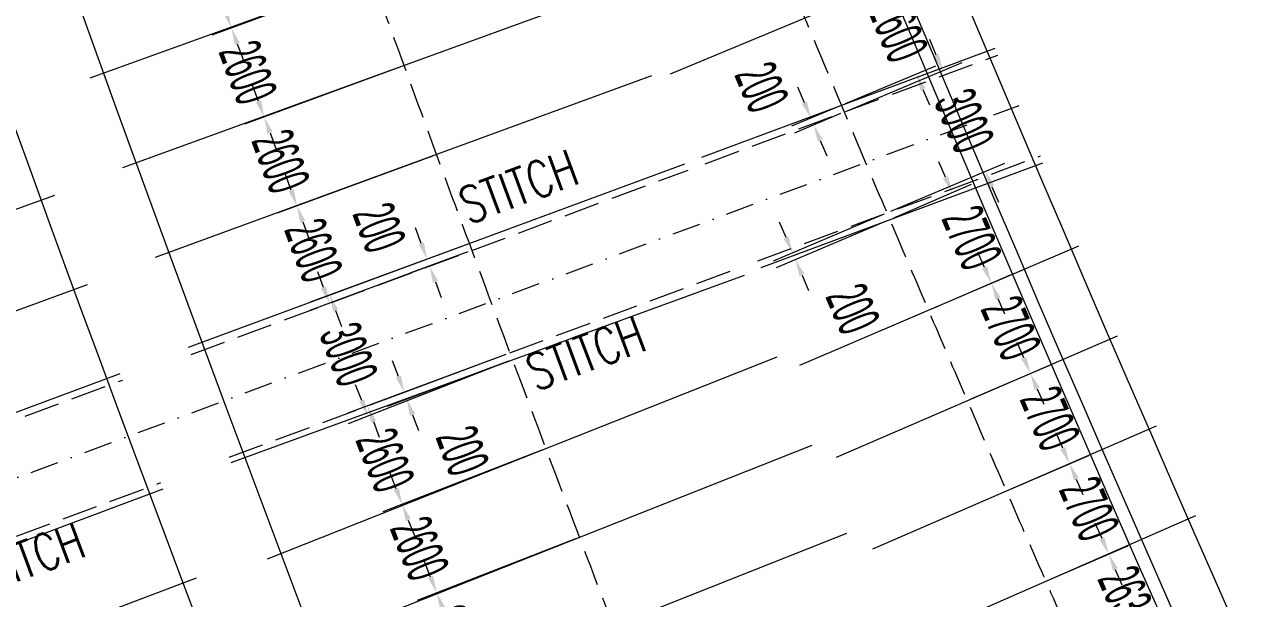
# Model space of a CAD drawing. Header units: millimetres. Extents: x 27228149 to 29012050, y 40856015 to 42918728.
# Drawn here: x 27409810 to 27443174, y 42404083 to 42419835 of the extents above; entities that cross this region are included whole.
import ezdxf

# ---------------------------------------------------------------- set-up
doc = ezdxf.new("R2010")
doc.units = ezdxf.units.MM
doc.header["$LTSCALE"] = 0.05
doc.linetypes.add('DGN Style 3', pattern=[27349.722329, 19535.51595, -7814.20638])
doc.linetypes.add('DGN Style 4', pattern=[31276.361035, 15628.41276, -7814.20638, 19.535516, -7814.20638])
doc.layers.get('Defpoints').update_dxf_attribs({"lineweight": 0})
for name, color, linetype, lineweight in [('InnerEdge_NB', 7, 'Continuous', 0), ('InnerEdge_SB', 7, 'Continuous', 0), ('OuterEdge_NB', 7, 'Continuous', 0), ('OuterEdge_SBRamp', 7, 'Continuous', 0), ('PlacementCurve_NB', 1, 'DGN Style 3', 0), ('PlacementCurve_SB', 1, 'DGN Style 3', 0), ('PlacementCurve_SBRamp', 1, 'DGN Style 3', 0), ('S-_ANOT----_A-', 7, 'Continuous', 0), ('S-_ANOT----_T-', 7, 'Continuous', 0), ('S-_GRIDLINE_E- Adjusted', 6, 'DGN Style 4', 0), ('S-_SEG-----_E-NB', 3, 'Continuous', 13), ('S-_SEG-----_E-SB', 3, 'Continuous', 13), ('S-_SEG-----_E-SBRamp', 3, 'Continuous', 13), ('S-_WALLLBW-_E-', 40, 'Continuous', 13)]:
    doc.layers.add(name, color=color, linetype=linetype, lineweight=lineweight)
doc.styles.add('Styletxt', font='txt.shx')
doc.styles.add('StyleWORKING', font='WORKING.shx')
doc.dimstyles.new('dim300', dxfattribs={"dimtxt": 750, "dimasz": 750, "dimexe": 375, "dimexo": 375, "dimgap": 375, "dimtad": 1, "dimdec": 0, "dimzin": 11, "dimdsep": 46, "dimtxsty": 'StyleWORKING', "dimsah": 1, "dimcen": 0.09, "dimclrd": 7, "dimclre": 7, "dimadec": 4, "dimazin": 3, "dimtfac": 1, "dimtdec": 0, "dimtmove": 0, "dimatfit": 3, "dimfxl": 1, "dimtolj": 1, "dimtzin": 0, "dimlwd": 0, "dimlwe": 0, "dimarcsym": 0})

# ---------------------------------------------------------------- blocks, each defined once
blk = doc.blocks.new('*D159')
at = {"layer": 'Defpoints', "color": 0, "linetype": 'Continuous', "transparency": 16777216}
for p in [(27433534, 42414481), (27436312, 42412741), (27434593, 42411997)]:
    blk.add_point(p, dxfattribs=at)
at = {"layer": 'S-_ANOT----_A-', "color": 7, "linetype": 'Continuous', "lineweight": 0, "transparency": 16777216}
for p, q in [((27435057, 42415641), (27434874, 42416063)), ((27436494, 42412319), (27436677, 42411897))]:
    blk.add_line(p, q, dxfattribs=at)
at = {"layer": 'S-_ANOT----_A-', "linetype": 'Continuous', "transparency": 16777216}
for p, q in [((27433639, 42414526), (27435767, 42415447)), ((27434698, 42412043), (27436839, 42412969))]:
    blk.add_line(p, q, dxfattribs=at)
at = {"layer": 'S-_ANOT----_A-', "color": 7, "linetype": 'Continuous', "transparency": 16777216}
for points in [[(27435127, 42415671), (27434986, 42415611), (27435239, 42415219)], [(27436565, 42412349), (27436424, 42412288), (27436312, 42412741)]]:
    blk.add_solid(points, dxfattribs=at)
at = {"layer": 'S-_ANOT----_A-', "color": 0, "linetype": 'Continuous', "transparency": 16777216, "insert": (27435777, 42413980), "char_height": 1150, "attachment_point": 5, "rotation": 293.4012, "style": 'StyleWORKING'}
blk.add_mtext('\\A1;{\\W0.47826;\\C0;2700}', dxfattribs=at)
blk = doc.blocks.new('*D160')
at = {"layer": 'Defpoints', "color": 0, "linetype": 'Continuous', "transparency": 16777216}
for p in [(27434593, 42411997), (27437384, 42410263), (27435659, 42409517)]:
    blk.add_point(p, dxfattribs=at)
at = {"layer": 'S-_ANOT----_A-', "color": 7, "linetype": 'Continuous', "lineweight": 0, "transparency": 16777216}
for p, q in [((27436129, 42413163), (27435946, 42413585)), ((27437567, 42409841), (27437749, 42409419))]:
    blk.add_line(p, q, dxfattribs=at)
at = {"layer": 'S-_ANOT----_A-', "linetype": 'Continuous', "transparency": 16777216}
for p, q in [((27434698, 42412043), (27436839, 42412969)), ((27435764, 42409562), (27437912, 42410491))]:
    blk.add_line(p, q, dxfattribs=at)
at = {"layer": 'S-_ANOT----_A-', "color": 7, "linetype": 'Continuous', "transparency": 16777216}
for points in [[(27436199, 42413194), (27436059, 42413133), (27436312, 42412741)], [(27437637, 42409871), (27437496, 42409810), (27437384, 42410263)]]:
    blk.add_solid(points, dxfattribs=at)
at = {"layer": 'S-_ANOT----_A-', "color": 0, "linetype": 'Continuous', "transparency": 16777216, "insert": (27436849, 42411503), "char_height": 1150, "attachment_point": 5, "rotation": 293.4012, "style": 'StyleWORKING'}
blk.add_mtext('\\A1;{\\W0.47826;\\C0;2700}', dxfattribs=at)
blk = doc.blocks.new('*D161')
at = {"layer": 'Defpoints', "color": 0, "linetype": 'Continuous', "transparency": 16777216}
for p in [(27435659, 42409517), (27438456, 42407785), (27436732, 42407039)]:
    blk.add_point(p, dxfattribs=at)
at = {"layer": 'S-_ANOT----_A-', "color": 7, "linetype": 'Continuous', "lineweight": 0, "transparency": 16777216}
for p, q in [((27437201, 42410685), (27437019, 42411107)), ((27438639, 42407363), (27438822, 42406941))]:
    blk.add_line(p, q, dxfattribs=at)
at = {"layer": 'S-_ANOT----_A-', "linetype": 'Continuous', "transparency": 16777216}
for p, q in [((27435764, 42409562), (27437912, 42410491)), ((27436837, 42407084), (27438984, 42408013))]:
    blk.add_line(p, q, dxfattribs=at)
at = {"layer": 'S-_ANOT----_A-', "color": 7, "linetype": 'Continuous', "transparency": 16777216}
for points in [[(27437272, 42410716), (27437131, 42410655), (27437384, 42410263)], [(27438709, 42407393), (27438569, 42407333), (27438456, 42407785)]]:
    blk.add_solid(points, dxfattribs=at)
at = {"layer": 'S-_ANOT----_A-', "color": 0, "linetype": 'Continuous', "transparency": 16777216, "insert": (27437921, 42409025), "char_height": 1150, "attachment_point": 5, "rotation": 293.4012, "style": 'StyleWORKING'}
blk.add_mtext('\\A1;{\\W0.47826;\\C0;2700}', dxfattribs=at)
blk = doc.blocks.new('*D162')
at = {"layer": 'Defpoints', "color": 0, "linetype": 'Continuous', "transparency": 16777216}
for p in [(27436732, 42407039), (27439529, 42405307), (27437876, 42404592)]:
    blk.add_point(p, dxfattribs=at)
at = {"layer": 'S-_ANOT----_A-', "color": 7, "linetype": 'Continuous', "lineweight": 0, "transparency": 16777216}
for p, q in [((27438274, 42408207), (27438091, 42408629)), ((27439711, 42404885), (27439894, 42404463))]:
    blk.add_line(p, q, dxfattribs=at)
at = {"layer": 'S-_ANOT----_A-', "linetype": 'Continuous', "transparency": 16777216}
for p, q in [((27436837, 42407084), (27438984, 42408013)), ((27437981, 42404638), (27440056, 42405536))]:
    blk.add_line(p, q, dxfattribs=at)
at = {"layer": 'S-_ANOT----_A-', "color": 7, "linetype": 'Continuous', "transparency": 16777216}
for points in [[(27438344, 42408238), (27438203, 42408177), (27438456, 42407785)], [(27439782, 42404916), (27439641, 42404855), (27439529, 42405307)]]:
    blk.add_solid(points, dxfattribs=at)
at = {"layer": 'S-_ANOT----_A-', "color": 0, "linetype": 'Continuous', "transparency": 16777216, "insert": (27438994, 42406547), "char_height": 1150, "attachment_point": 5, "rotation": 293.4012, "style": 'StyleWORKING'}
blk.add_mtext('\\A1;{\\W0.47826;\\C0;2700}', dxfattribs=at)
blk = doc.blocks.new('*D163')
at = {"layer": 'Defpoints', "color": 0, "linetype": 'Continuous', "transparency": 16777216}
for p in [(27437876, 42404592), (27440573, 42402894), (27438889, 42402165)]:
    blk.add_point(p, dxfattribs=at)
at = {"layer": 'S-_ANOT----_A-', "color": 7, "linetype": 'Continuous', "lineweight": 0, "transparency": 16777216}
for p, q in [((27439346, 42405730), (27439163, 42406152)), ((27440756, 42402472), (27440939, 42402049))]:
    blk.add_line(p, q, dxfattribs=at)
at = {"layer": 'S-_ANOT----_A-', "linetype": 'Continuous', "transparency": 16777216}
for p, q in [((27437981, 42404638), (27440056, 42405536)), ((27438995, 42402211), (27441101, 42403122))]:
    blk.add_line(p, q, dxfattribs=at)
at = {"layer": 'S-_ANOT----_A-', "color": 7, "linetype": 'Continuous', "transparency": 16777216}
for points in [[(27439416, 42405760), (27439275, 42405699), (27439529, 42405307)], [(27440826, 42402502), (27440685, 42402441), (27440573, 42402894)]]:
    blk.add_solid(points, dxfattribs=at)
at = {"layer": 'S-_ANOT----_A-', "color": 0, "linetype": 'Continuous', "transparency": 16777216, "insert": (27440052, 42404101), "char_height": 1150, "attachment_point": 5, "rotation": 293.4012, "style": 'StyleWORKING'}
blk.add_mtext('\\A1;{\\W0.47826;\\C0;2630}', dxfattribs=at)
blk = doc.blocks.new('*D348')
at = {"layer": 'Defpoints', "color": 0, "linetype": 'Continuous', "transparency": 16777216}
for p in [(27418447, 42423596), (27419327, 42421149), (27415486, 42419735)]:
    blk.add_point(p, dxfattribs=at)
at = {"layer": 'S-_ANOT----_A-', "linetype": 'Continuous', "transparency": 16777216}
for p, q in [((27418340, 42423556), (27414048, 42421976)), ((27419219, 42421110), (27414946, 42419536))]:
    blk.add_line(p, q, dxfattribs=at)
at = {"layer": 'S-_ANOT----_A-', "color": 7, "linetype": 'Continuous', "lineweight": 0, "transparency": 16777216}
for p, q in [((27414429, 42422606), (27414270, 42423038)), ((27415645, 42419303), (27415804, 42418871))]:
    blk.add_line(p, q, dxfattribs=at)
at = {"layer": 'S-_ANOT----_A-', "color": 7, "linetype": 'Continuous', "transparency": 16777216}
for points in [[(27414500, 42422633), (27414357, 42422580), (27414588, 42422174)], [(27415717, 42419330), (27415573, 42419277), (27415486, 42419735)]]:
    blk.add_solid(points, dxfattribs=at)
at = {"layer": 'S-_ANOT----_A-', "color": 0, "linetype": 'Continuous', "transparency": 16777216, "insert": (27415038, 42420955), "char_height": 1150, "attachment_point": 5, "rotation": 290.2171, "style": 'StyleWORKING'}
blk.add_mtext('\\A1;{\\W0.47826;\\C0;2600}', dxfattribs=at)
blk = doc.blocks.new('*D349')
at = {"layer": 'Defpoints', "color": 0, "linetype": 'Continuous', "transparency": 16777216}
for p in [(27419327, 42421149), (27420213, 42418705), (27416384, 42417295)]:
    blk.add_point(p, dxfattribs=at)
at = {"layer": 'S-_ANOT----_A-', "linetype": 'Continuous', "transparency": 16777216}
for p, q in [((27419219, 42421110), (27414946, 42419536)), ((27420105, 42418665), (27415845, 42417096))]:
    blk.add_line(p, q, dxfattribs=at)
at = {"layer": 'S-_ANOT----_A-', "color": 7, "linetype": 'Continuous', "lineweight": 0, "transparency": 16777216}
for p, q in [((27415327, 42420166), (27415168, 42420598)), ((27416543, 42416863), (27416702, 42416432))]:
    blk.add_line(p, q, dxfattribs=at)
at = {"layer": 'S-_ANOT----_A-', "color": 7, "linetype": 'Continuous', "transparency": 16777216}
for points in [[(27415399, 42420193), (27415255, 42420140), (27415486, 42419735)], [(27416615, 42416890), (27416472, 42416837), (27416384, 42417295)]]:
    blk.add_solid(points, dxfattribs=at)
at = {"layer": 'S-_ANOT----_A-', "color": 0, "linetype": 'Continuous', "transparency": 16777216, "insert": (27415937, 42418515), "char_height": 1150, "attachment_point": 5, "rotation": 290.2171, "style": 'StyleWORKING'}
blk.add_mtext('\\A1;{\\W0.47826;\\C0;2600}', dxfattribs=at)
blk = doc.blocks.new('*D350')
at = {"layer": 'Defpoints', "color": 0, "linetype": 'Continuous', "transparency": 16777216}
for p in [(27420213, 42418705), (27421105, 42416263), (27417283, 42414855)]:
    blk.add_point(p, dxfattribs=at)
at = {"layer": 'S-_ANOT----_A-', "linetype": 'Continuous', "transparency": 16777216}
for p, q in [((27420105, 42418665), (27415845, 42417096)), ((27420997, 42416223), (27416743, 42414656))]:
    blk.add_line(p, q, dxfattribs=at)
at = {"layer": 'S-_ANOT----_A-', "color": 7, "linetype": 'Continuous', "lineweight": 0, "transparency": 16777216}
for p, q in [((27416226, 42417727), (27416067, 42418158)), ((27417442, 42414423), (27417601, 42413992))]:
    blk.add_line(p, q, dxfattribs=at)
at = {"layer": 'S-_ANOT----_A-', "color": 7, "linetype": 'Continuous', "transparency": 16777216}
for points in [[(27416297, 42417753), (27416154, 42417700), (27416384, 42417295)], [(27417514, 42414450), (27417370, 42414397), (27417283, 42414855)]]:
    blk.add_solid(points, dxfattribs=at)
at = {"layer": 'S-_ANOT----_A-', "color": 0, "linetype": 'Continuous', "transparency": 16777216, "insert": (27416835, 42416076), "char_height": 1150, "attachment_point": 5, "rotation": 290.2171, "style": 'StyleWORKING'}
blk.add_mtext('\\A1;{\\W0.47826;\\C0;2600}', dxfattribs=at)
blk = doc.blocks.new('*D351')
at = {"layer": 'Defpoints', "color": 0, "linetype": 'Continuous', "transparency": 16777216}
for p in [(27423188, 42410636), (27424101, 42408201), (27420167, 42406669)]:
    blk.add_point(p, dxfattribs=at)
at = {"layer": 'S-_ANOT----_A-', "linetype": 'Continuous', "transparency": 16777216}
for p, q in [((27423081, 42410594), (27418687, 42408882)), ((27423994, 42408160), (27419631, 42406460))]:
    blk.add_line(p, q, dxfattribs=at)
at = {"layer": 'S-_ANOT----_A-', "color": 7, "linetype": 'Continuous', "lineweight": 0, "transparency": 16777216}
for p, q in [((27419056, 42409520), (27418889, 42409948)), ((27420334, 42406240), (27420501, 42405811))]:
    blk.add_line(p, q, dxfattribs=at)
at = {"layer": 'S-_ANOT----_A-', "color": 7, "linetype": 'Continuous', "transparency": 16777216}
for points in [[(27419128, 42409547), (27418985, 42409492), (27419223, 42409091)], [(27420405, 42406268), (27420263, 42406212), (27420167, 42406669)]]:
    blk.add_solid(points, dxfattribs=at)
at = {"layer": 'S-_ANOT----_A-', "color": 0, "linetype": 'Continuous', "transparency": 16777216, "insert": (27419696, 42407880), "char_height": 1150, "attachment_point": 5, "rotation": 291.2883, "style": 'StyleWORKING'}
blk.add_mtext('\\A1;{\\W0.47826;\\C0;2600}', dxfattribs=at)
blk = doc.blocks.new('*D352')
at = {"layer": 'Defpoints', "color": 0, "linetype": 'Continuous', "transparency": 16777216}
for p in [(27424101, 42408201), (27425020, 42405769), (27421111, 42404246)]:
    blk.add_point(p, dxfattribs=at)
at = {"layer": 'S-_ANOT----_A-', "linetype": 'Continuous', "transparency": 16777216}
for p, q in [((27423994, 42408160), (27419631, 42406460)), ((27424913, 42405728), (27420575, 42404037))]:
    blk.add_line(p, q, dxfattribs=at)
at = {"layer": 'S-_ANOT----_A-', "color": 7, "linetype": 'Continuous', "lineweight": 0, "transparency": 16777216}
for p, q in [((27420000, 42407097), (27419833, 42407526)), ((27421278, 42403817), (27421445, 42403389))]:
    blk.add_line(p, q, dxfattribs=at)
at = {"layer": 'S-_ANOT----_A-', "color": 7, "linetype": 'Continuous', "transparency": 16777216}
for points in [[(27420071, 42407125), (27419929, 42407069), (27420167, 42406669)], [(27421349, 42403845), (27421206, 42403790), (27421111, 42404246)]]:
    blk.add_solid(points, dxfattribs=at)
at = {"layer": 'S-_ANOT----_A-', "color": 0, "linetype": 'Continuous', "transparency": 16777216, "insert": (27420640, 42405458), "char_height": 1150, "attachment_point": 5, "rotation": 291.2883, "style": 'StyleWORKING'}
blk.add_mtext('\\A1;{\\W0.47826;\\C0;2600}', dxfattribs=at)
blk = doc.blocks.new('*D353')
at = {"layer": 'Defpoints', "color": 0, "linetype": 'Continuous', "transparency": 16777216}
for p in [(27425020, 42405769), (27425946, 42403340), (27422055, 42401824)]:
    blk.add_point(p, dxfattribs=at)
at = {"layer": 'S-_ANOT----_A-', "linetype": 'Continuous', "transparency": 16777216}
for p, q in [((27424913, 42405728), (27420575, 42404037)), ((27425839, 42403298), (27421519, 42401615))]:
    blk.add_line(p, q, dxfattribs=at)
at = {"layer": 'S-_ANOT----_A-', "color": 7, "linetype": 'Continuous', "lineweight": 0, "transparency": 16777216}
for p, q in [((27420944, 42404675), (27420777, 42405103)), ((27422222, 42401395), (27422389, 42400966))]:
    blk.add_line(p, q, dxfattribs=at)
at = {"layer": 'S-_ANOT----_A-', "color": 7, "linetype": 'Continuous', "transparency": 16777216}
for points in [[(27421015, 42404703), (27420872, 42404647), (27421111, 42404246)], [(27422293, 42401423), (27422150, 42401367), (27422055, 42401824)]]:
    blk.add_solid(points, dxfattribs=at)
at = {"layer": 'S-_ANOT----_A-', "color": 0, "linetype": 'Continuous', "transparency": 16777216, "insert": (27421584, 42403035), "char_height": 1150, "attachment_point": 5, "rotation": 291.2883, "style": 'StyleWORKING'}
blk.add_mtext('\\A1;{\\W0.47826;\\C0;2600}', dxfattribs=at)
blk = doc.blocks.new('*D944')
at = {"layer": 'Defpoints', "color": 0, "linetype": 'Continuous', "transparency": 16777216}
for p in [(27422004, 42413823), (27422073, 42413635), (27420848, 42413395)]:
    blk.add_point(p, dxfattribs=at)
at = {"layer": 'S-_ANOT----_A-', "color": 7, "linetype": 'Continuous', "lineweight": 0, "transparency": 16777216}
for p, q in [((27420688, 42413827), (27420528, 42414258)), ((27421076, 42412776), (27421236, 42412345))]:
    blk.add_line(p, q, dxfattribs=at)
at = {"layer": 'S-_ANOT----_A-', "linetype": 'Continuous', "transparency": 16777216}
for p, q in [((27421896, 42413783), (27420308, 42413196)), ((27421965, 42413595), (27420378, 42413008))]:
    blk.add_line(p, q, dxfattribs=at)
at = {"layer": 'S-_ANOT----_A-', "color": 7, "linetype": 'Continuous', "transparency": 16777216}
for points in [[(27420760, 42413853), (27420616, 42413800), (27420848, 42413395)], [(27421148, 42412803), (27421005, 42412750), (27420917, 42413208)]]:
    blk.add_solid(points, dxfattribs=at)
at = {"layer": 'S-_ANOT----_A-', "color": 0, "linetype": 'Continuous', "transparency": 16777216, "insert": (27419535, 42414259), "char_height": 1150, "attachment_point": 5, "rotation": 290.2966, "style": 'StyleWORKING'}
blk.add_mtext('\\A1;{\\W0.47826;\\C0;200}', dxfattribs=at)
blk = doc.blocks.new('*D945')
at = {"layer": 'Defpoints', "color": 0, "linetype": 'Continuous', "transparency": 16777216}
for p in [(27423118, 42410823), (27423188, 42410636), (27420221, 42409741)]:
    blk.add_point(p, dxfattribs=at)
at = {"layer": 'S-_ANOT----_A-', "linetype": 'Continuous', "transparency": 16777216}
for p, q in [((27423010, 42410783), (27419683, 42409540)), ((27423080, 42410596), (27419753, 42409353))]:
    blk.add_line(p, q, dxfattribs=at)
at = {"layer": 'S-_ANOT----_A-', "color": 7, "linetype": 'Continuous', "lineweight": 0, "transparency": 16777216}
for p, q in [((27420060, 42410172), (27419899, 42410603)), ((27420452, 42409123), (27420613, 42408692))]:
    blk.add_line(p, q, dxfattribs=at)
at = {"layer": 'S-_ANOT----_A-', "color": 7, "linetype": 'Continuous', "transparency": 16777216}
for points in [[(27420132, 42410199), (27419989, 42410146), (27420221, 42409741)], [(27420524, 42409150), (27420380, 42409096), (27420291, 42409554)]]:
    blk.add_solid(points, dxfattribs=at)
at = {"layer": 'S-_ANOT----_A-', "color": 0, "linetype": 'Continuous', "transparency": 16777216, "insert": (27421816, 42408139), "char_height": 1150, "attachment_point": 5, "rotation": 290.4785, "style": 'StyleWORKING'}
blk.add_mtext('\\A1;{\\W0.47826;\\C0;200}', dxfattribs=at)
blk = doc.blocks.new('*D950')
at = {"layer": 'Defpoints', "color": 0, "linetype": 'Continuous', "transparency": 16777216}
for p in [(27432208, 42417615), (27432286, 42417431), (27431368, 42417261)]:
    blk.add_point(p, dxfattribs=at)
at = {"layer": 'S-_ANOT----_A-', "color": 7, "linetype": 'Continuous', "lineweight": 0, "transparency": 16777216}
for p, q in [((27431189, 42417685), (27431011, 42418109)), ((27431624, 42416653), (27431802, 42416229))]:
    blk.add_line(p, q, dxfattribs=at)
at = {"layer": 'S-_ANOT----_A-', "linetype": 'Continuous', "transparency": 16777216}
for p, q in [((27432102, 42417571), (27430838, 42417038)), ((27432180, 42417386), (27430915, 42416854))]:
    blk.add_line(p, q, dxfattribs=at)
at = {"layer": 'S-_ANOT----_A-', "color": 7, "linetype": 'Continuous', "transparency": 16777216}
for points in [[(27431260, 42417715), (27431119, 42417656), (27431368, 42417261)], [(27431694, 42416683), (27431553, 42416623), (27431445, 42417077)]]:
    blk.add_solid(points, dxfattribs=at)
at = {"layer": 'S-_ANOT----_A-', "color": 0, "linetype": 'Continuous', "transparency": 16777216, "insert": (27430017, 42418110), "char_height": 1150, "attachment_point": 5, "rotation": 292.8315, "style": 'StyleWORKING'}
blk.add_mtext('\\A1;{\\W0.47826;\\C0;200}', dxfattribs=at)
blk = doc.blocks.new('*D951')
at = {"layer": 'Defpoints', "color": 0, "linetype": 'Continuous', "transparency": 16777216}
for p in [(27433455, 42414665), (27433534, 42414481), (27430866, 42413565)]:
    blk.add_point(p, dxfattribs=at)
at = {"layer": 'S-_ANOT----_A-', "linetype": 'Continuous', "transparency": 16777216}
for p, q in [((27433349, 42414620), (27430337, 42413340)), ((27433428, 42414436), (27430415, 42413156))]:
    blk.add_line(p, q, dxfattribs=at)
at = {"layer": 'S-_ANOT----_A-', "color": 7, "linetype": 'Continuous', "lineweight": 0, "transparency": 16777216}
for p, q in [((27430686, 42413988), (27430506, 42414412)), ((27431124, 42412957), (27431304, 42412534))]:
    blk.add_line(p, q, dxfattribs=at)
at = {"layer": 'S-_ANOT----_A-', "color": 7, "linetype": 'Continuous', "transparency": 16777216}
for points in [[(27430757, 42414018), (27430616, 42413958), (27430866, 42413565)], [(27431195, 42412987), (27431054, 42412927), (27430944, 42413381)]]:
    blk.add_solid(points, dxfattribs=at)
at = {"layer": 'S-_ANOT----_A-', "color": 0, "linetype": 'Continuous', "transparency": 16777216, "insert": (27432515, 42412028), "char_height": 1150, "attachment_point": 5, "rotation": 293.0166, "style": 'StyleWORKING'}
blk.add_mtext('\\A1;{\\W0.47826;\\C0;200}', dxfattribs=at)
blk = doc.blocks.new('*D952')
at = {"layer": 'Defpoints', "color": 0, "linetype": 'Continuous', "transparency": 16777216}
for p in [(27432287, 42417428), (27436151, 42415805), (27433455, 42414665)]:
    blk.add_point(p, dxfattribs=at)
at = {"layer": 'S-_ANOT----_A-', "color": 7, "linetype": 'Continuous', "lineweight": 0, "transparency": 16777216}
for p, q in [((27434803, 42418992), (27434624, 42419415)), ((27436330, 42415381), (27436509, 42414958))]:
    blk.add_line(p, q, dxfattribs=at)
at = {"layer": 'S-_ANOT----_A-', "linetype": 'Continuous', "transparency": 16777216}
for p, q in [((27432393, 42417473), (27435512, 42418792)), ((27433561, 42414710), (27436680, 42416029))]:
    blk.add_line(p, q, dxfattribs=at)
at = {"layer": 'S-_ANOT----_A-', "color": 7, "linetype": 'Continuous', "transparency": 16777216}
for points in [[(27434874, 42419022), (27434733, 42418962), (27434982, 42418568)], [(27436401, 42415411), (27436259, 42415351), (27436151, 42415805)]]:
    blk.add_solid(points, dxfattribs=at)
at = {"layer": 'S-_ANOT----_A-', "color": 0, "linetype": 'Continuous', "transparency": 16777216, "insert": (27435568, 42417187), "char_height": 1150, "attachment_point": 5, "rotation": 292.9241, "style": 'StyleWORKING'}
blk.add_mtext('\\A1;{\\W0.47826;\\C0;3000}', dxfattribs=at)
blk = doc.blocks.new('*D1023')
at = {"layer": 'Defpoints', "color": 0, "linetype": 'Continuous', "transparency": 16777216}
for p in [(27431202, 42420013), (27434260, 42418476), (27432208, 42417615)]:
    blk.add_point(p, dxfattribs=at)
at = {"layer": 'S-_ANOT----_A-', "color": 7, "linetype": 'Continuous', "lineweight": 0, "transparency": 16777216}
for p, q in [((27433076, 42421297), (27432898, 42421722)), ((27434437, 42418051), (27434615, 42417627))]:
    blk.add_line(p, q, dxfattribs=at)
at = {"layer": 'S-_ANOT----_A-', "linetype": 'Continuous', "transparency": 16777216}
for p, q in [((27431308, 42420057), (27433784, 42421096)), ((27432314, 42417660), (27434790, 42418698))]:
    blk.add_line(p, q, dxfattribs=at)
at = {"layer": 'S-_ANOT----_A-', "color": 7, "linetype": 'Continuous', "transparency": 16777216}
for points in [[(27433147, 42421327), (27433005, 42421268), (27433254, 42420873)], [(27434508, 42418081), (27434367, 42418022), (27434260, 42418476)]]:
    blk.add_solid(points, dxfattribs=at)
at = {"layer": 'S-_ANOT----_A-', "color": 0, "linetype": 'Continuous', "transparency": 16777216, "insert": (27433758, 42419675), "char_height": 1150, "attachment_point": 5, "rotation": 292.7506, "style": 'StyleWORKING'}
blk.add_mtext('\\A1;{\\W0.47826;\\C0;2600}', dxfattribs=at)
blk = doc.blocks.new('*D1078')
at = {"layer": 'Defpoints', "color": 0, "linetype": 'Continuous', "transparency": 16777216}
for p in [(27421105, 42416263), (27422004, 42413823), (27418181, 42412415)]:
    blk.add_point(p, dxfattribs=at)
at = {"layer": 'S-_ANOT----_A-', "linetype": 'Continuous', "transparency": 16777216}
for p, q in [((27420997, 42416223), (27416743, 42414656)), ((27421896, 42413783), (27417642, 42412217))]:
    blk.add_line(p, q, dxfattribs=at)
at = {"layer": 'S-_ANOT----_A-', "color": 7, "linetype": 'Continuous', "lineweight": 0, "transparency": 16777216}
for p, q in [((27417124, 42415287), (27416965, 42415718)), ((27418340, 42411984), (27418499, 42411552))]:
    blk.add_line(p, q, dxfattribs=at)
at = {"layer": 'S-_ANOT----_A-', "color": 7, "linetype": 'Continuous', "transparency": 16777216}
for points in [[(27417196, 42415313), (27417052, 42415260), (27417283, 42414855)], [(27418412, 42412010), (27418269, 42411957), (27418181, 42412415)]]:
    blk.add_solid(points, dxfattribs=at)
at = {"layer": 'S-_ANOT----_A-', "color": 0, "linetype": 'Continuous', "transparency": 16777216, "insert": (27417734, 42413636), "char_height": 1150, "attachment_point": 5, "rotation": 290.2171, "style": 'StyleWORKING'}
blk.add_mtext('\\A1;{\\W0.47826;\\C0;2600}', dxfattribs=at)
blk = doc.blocks.new('*D1079')
at = {"layer": 'Defpoints', "color": 0, "linetype": 'Continuous', "transparency": 16777216}
for p in [(27422073, 42413635), (27423118, 42410823), (27419218, 42409374)]:
    blk.add_point(p, dxfattribs=at)
at = {"layer": 'S-_ANOT----_A-', "linetype": 'Continuous', "transparency": 16777216}
for p, q in [((27421965, 42413595), (27417634, 42411985)), ((27423010, 42410783), (27418679, 42409173))]:
    blk.add_line(p, q, dxfattribs=at)
at = {"layer": 'S-_ANOT----_A-', "color": 7, "linetype": 'Continuous', "lineweight": 0, "transparency": 16777216}
for p, q in [((27418012, 42412617), (27417852, 42413048)), ((27419378, 42408942), (27419538, 42408511))]:
    blk.add_line(p, q, dxfattribs=at)
at = {"layer": 'S-_ANOT----_A-', "color": 7, "linetype": 'Continuous', "transparency": 16777216}
for points in [[(27418084, 42412644), (27417941, 42412590), (27418173, 42412186)], [(27419450, 42408969), (27419306, 42408916), (27419218, 42409374)]]:
    blk.add_solid(points, dxfattribs=at)
at = {"layer": 'S-_ANOT----_A-', "color": 0, "linetype": 'Continuous', "transparency": 16777216, "insert": (27418697, 42410780), "char_height": 1150, "attachment_point": 5, "rotation": 290.3876, "style": 'StyleWORKING'}
blk.add_mtext('\\A1;{\\W0.47826;\\C0;3000}', dxfattribs=at)

msp = doc.modelspace()

# ---------------------------------------------------------------- linework, layer by layer
at = {"layer": 'InnerEdge_NB'}
msp.add_lwpolyline([(27283724.5, 42878514.7, -0.0568157), (27345588.8, 42682480.7), (27368075.3, 42566916.3, 0.0263705), (27393633.3, 42464653, 0.0426618), (27458420.2, 42303807.1, 0.1075608), (27699785.7, 42006839.6, 0.026969), (27783127.3, 41947329.2), (27839783.5, 41911319.6)], format="xyb", dxfattribs=at)
at = {"layer": 'InnerEdge_SB', "extrusion": (0, 0, -1)}
msp.add_lwpolyline([(-27784629.2, 41949692.3, 0.026969), (-27701533.2, 42009027.3, 0.1075608), (-27460918.9, 42305070.6, 0.0691101), (-27370363.7, 42569291.8)], format="xyb", dxfattribs=at)
at = {"layer": 'OuterEdge_NB', "extrusion": (0, 0, -1)}
msp.add_arc((-28366874.4, 42763192.6), 1032150, 334.1501386, 342.946718, dxfattribs=at)
at = {"layer": 'OuterEdge_SBRamp'}
msp.add_arc((28346047, 42802241.2), 988983.3, 202.081749, 213.4027861, dxfattribs=at)
at = {"layer": 'PlacementCurve_NB'}
msp.add_lwpolyline([(27288809.3, 42846343.4, -0.0480477), (27337834.2, 42680971.8), (27359958.8, 42567267.3, 0.0690894), (27451045.4, 42301107.2, 0.1079959), (27694979, 42000696.1, 0.0193193), (27725549.4, 41977271, 0.0146476), (27778701.6, 41940923.9), (27835716.4, 41904662.4)], format="xyb", dxfattribs=at)
at = {"layer": 'PlacementCurve_SB'}
msp.add_lwpolyline([(27305541.4, 42854039, -0.0482858), (27355899.2, 42684467.3), (27377998.9, 42570890.3, 0.0688708), (27467496.8, 42309348.2, 0.1110949), (27715510, 42007942.3, 0.028125), (27802629.8, 41947720.4), (27845874.9, 41921290)], format="xyb", dxfattribs=at)
at = {"layer": 'PlacementCurve_SBRamp'}
msp.add_lwpolyline([(27427289.7, 42429515.9, 0.0215399), (27462378.6, 42352609)], format="xyb", dxfattribs=at)
at = {"layer": 'S-_GRIDLINE_E- Adjusted'}
msp.add_line((27360159.5, 42389025.7), (27437072.9, 42417609.6), dxfattribs=at)
at = {"layer": 'S-_SEG-----_E-NB'}
for p, q in [((27395109.9, 42409499.7), (27410643, 42415153.2)), ((27396019.9, 42407009.4), (27411538.5, 42412702.7)), ((27396936.3, 42404521.4), (27412440.2, 42410254.6)), ((27398130.4, 42401308.5), (27413615.3, 42407093)), ((27399061.4, 42398826), (27414531.4, 42404650.2))]:
    msp.add_line(p, q, dxfattribs=at)
at = {"layer": 'S-_SEG-----_E-NB', "linetype": 'DGN Style 3'}
for p, q in [((27397010.4, 42404321.1), (27412505.3, 42410079.6)), ((27398055.6, 42401509.1), (27413550.4, 42407267.5))]:
    msp.add_line(p, q, dxfattribs=at)
at = {"layer": 'S-_SEG-----_E-SB'}
for p, q in [((27425183.2, 42423263.2), (27411607.1, 42418362.5)), ((27426092.9, 42420844.5), (27412500.2, 42415898.2)), ((27427002.5, 42418426), (27413399.8, 42413436.2)), ((27414305.6, 42410976.7), (27427912.1, 42416007.4)), ((27415478.2, 42407821.4), (27429550.3, 42412958.4)), ((27416470.1, 42405177), (27430439.9, 42410713.8)), ((27417389.8, 42402745.1), (27431397.8, 42408297.1)), ((27418315.7, 42400315.5), (27432355.7, 42405880.2))]:
    msp.add_line(p, q, dxfattribs=at)
at = {"layer": 'S-_SEG-----_E-SB', "linetype": 'DGN Style 3'}
for p, q in [((27414380, 42410776.3), (27428002.6, 42415839)), ((27415425.1, 42407964.2), (27429436, 42413171.2))]:
    msp.add_line(p, q, dxfattribs=at)
at = {"layer": 'S-_SEG-----_E-SBRamp'}
for p, q in [((27427518.7, 42418473.8), (27435336.1, 42421740)), ((27428377, 42416191.5), (27436419.1, 42419180.2)), ((27430004.6, 42413169.2), (27437728.7, 42416039.7)), ((27431067.4, 42410487.7), (27438711.3, 42413760.4)), ((27432066.5, 42407966.8), (27439772.5, 42411291)), ((27433065.8, 42405445.5), (27440840.5, 42408824.5)), ((27434065.3, 42402923.8), (27441915.2, 42406360.9))]:
    msp.add_line(p, q, dxfattribs=at)
at = {"layer": 'S-_SEG-----_E-SBRamp', "linetype": 'DGN Style 3'}
for p, q in [((27428472.8, 42416013.7), (27436488.8, 42418992.8)), ((27429908.9, 42413346.9), (27437659.1, 42416227.2))]:
    msp.add_line(p, q, dxfattribs=at)
at = {"layer": 'S-_WALLLBW-_E-', "extrusion": (0, 0, -1)}
for radius in [1032500, 1033900]:
    msp.add_arc((-28366874.4, 42763192.6), radius, 334.1501386, 342.946718, dxfattribs=at)
at = {"layer": 'S-_WALLLBW-_E-'}
for radius, end in [(987233.3, 213.3940806), (988633.3, 213.3940929)]:
    msp.add_arc((28346047, 42802241.2), radius, 202.081749, end, dxfattribs=at)

# ---------------------------------------------------------------- texts
at = {"layer": 'S-_ANOT----_T-', "linetype": 'Continuous', "style": 'Styletxt', "width": 0.75}
for rotation, p in [(20.29377, (27421980.2, 42414342.7)), (20.38694, (27423820.2, 42409766.3)), (20.38694, (27408458.5, 42404111.9))]:
    msp.add_text('STITCH', height=1000, rotation=rotation, dxfattribs=at).set_placement(p)

# ---------------------------------------------------------------- dimensions: what is measured, and where the dimension line sits
at = {"layer": 'S-_ANOT----_A-', "linetype": 'Continuous'}
for base, p1, p2, angle, override, picture, middle, turn in [((27415486, 42419734.7), (27418447.4, 42423595.9), (27419327, 42421149.3), 110.21707, {"dimscale": 1000, "dimtxt": 1.15, "dimasz": 0.46, "dimexe": 0.575, "dimexo": 0.115, "dimgap": 0.2875, "dimtad": 1, "dimjust": 0, "dimtih": 0, "dimtoh": 0, "dimlfac": 1, "dimsah": 1, "dimcen": 0, "dimse1": 0, "dimse2": 0, "dimclre": 256, "dimclrt": 0, "dimtol": 0, "dimtfac": 1, "dimtofl": 0, "dimtmove": 2, "dimatfit": 3, "dimfrac": 0, "dimtolj": 1, "dimlwe": 65535}, '*D348', (27415038.1, 42420955.1), 290.21707), ((27434259.5, 42418475.5), (27431202.4, 42420012.9), (27432207.9, 42417615.2), 112.75063, {"dimscale": 1000, "dimtxt": 1.15, "dimasz": 0.46, "dimexe": 0.575, "dimexo": 0.115, "dimgap": 0.2875, "dimtad": 1, "dimjust": 0, "dimtih": 0, "dimtoh": 0, "dimlfac": 1, "dimsah": 1, "dimcen": 0, "dimse1": 0, "dimse2": 0, "dimclre": 256, "dimclrt": 0, "dimtol": 0, "dimtfac": 1, "dimtofl": 0, "dimtmove": 2, "dimatfit": 3, "dimfrac": 0, "dimtolj": 1, "dimlwe": 65535}, '*D1023', (27433758.1, 42419674.9), 292.75063), ((27416384.5, 42417295), (27419327, 42421149.3), (27420212.9, 42418704.8), 110.21707, {"dimscale": 1000, "dimtxt": 1.15, "dimasz": 0.46, "dimexe": 0.575, "dimexo": 0.115, "dimgap": 0.2875, "dimtad": 1, "dimjust": 0, "dimtih": 0, "dimtoh": 0, "dimlfac": 1, "dimsah": 1, "dimcen": 0, "dimse1": 0, "dimse2": 0, "dimclre": 256, "dimclrt": 0, "dimtol": 0, "dimtfac": 1, "dimtofl": 0, "dimtmove": 2, "dimatfit": 3, "dimfrac": 0, "dimtolj": 1, "dimlwe": 65535}, '*D349', (27415936.5, 42418515.3), 290.21707), ((27431367.7, 42417261.4), (27432285.6, 42417430.7), (27432207.9, 42417615.2), 112.83154, {"dimscale": 1000, "dimtxt": 1.15, "dimasz": 0.46, "dimexe": 0.575, "dimexo": 0.115, "dimgap": 0.2875, "dimtad": 1, "dimtih": 0, "dimtoh": 0, "dimlfac": 1, "dimsah": 1, "dimcen": 0, "dimse1": 0, "dimse2": 0, "dimclre": 256, "dimclrt": 0, "dimtol": 0, "dimtfac": 1, "dimtofl": 0, "dimtmove": 2, "dimatfit": 3, "dimfrac": 0, "dimtolj": 1, "dimlwe": 65535}, '*D950', (27430017.3, 42418109.9), 292.83154), ((27436150.9, 42415804.9), (27432286.7, 42417428), (27433455.3, 42414664.9), 112.92409, {"dimscale": 1000, "dimtxt": 1.15, "dimasz": 0.46, "dimexe": 0.575, "dimexo": 0.115, "dimgap": 0.2875, "dimtad": 1, "dimjust": 0, "dimtih": 0, "dimtoh": 0, "dimlfac": 1, "dimsah": 1, "dimcen": 0, "dimse1": 0, "dimse2": 0, "dimclre": 256, "dimclrt": 0, "dimtol": 0, "dimtfac": 1, "dimtofl": 0, "dimtmove": 2, "dimatfit": 3, "dimfrac": 0, "dimtolj": 1, "dimlwe": 65535}, '*D952', (27435567.9, 42417187), 292.92409), ((27417283, 42414855.1), (27420212.9, 42418704.8), (27421105.1, 42416262.7), 110.21707, {"dimscale": 1000, "dimtxt": 1.15, "dimasz": 0.46, "dimexe": 0.575, "dimexo": 0.115, "dimgap": 0.2875, "dimtad": 1, "dimjust": 0, "dimtih": 0, "dimtoh": 0, "dimlfac": 1, "dimsah": 1, "dimcen": 0, "dimse1": 0, "dimse2": 0, "dimclre": 256, "dimclrt": 0, "dimtol": 0, "dimtfac": 1, "dimtofl": 0, "dimtmove": 2, "dimatfit": 3, "dimfrac": 0, "dimtolj": 1, "dimlwe": 65535}, '*D350', (27416835, 42416075.5), 290.21707), ((27418181.5, 42412415.3), (27421105.1, 42416262.7), (27422003.6, 42413822.9), 110.21707, {"dimscale": 1000, "dimtxt": 1.15, "dimasz": 0.46, "dimexe": 0.575, "dimexo": 0.115, "dimgap": 0.2875, "dimtad": 1, "dimjust": 0, "dimtih": 0, "dimtoh": 0, "dimlfac": 1, "dimsah": 1, "dimcen": 0, "dimse1": 0, "dimse2": 0, "dimclre": 256, "dimclrt": 0, "dimtol": 0, "dimtfac": 1, "dimtofl": 0, "dimtmove": 2, "dimatfit": 3, "dimfrac": 0, "dimtolj": 1, "dimlwe": 65535}, '*D1078', (27417733.5, 42413635.7), 290.21707), ((27436311.6, 42412740.9), (27433533.5, 42414480.6), (27434592.9, 42411997.1), 113.40118, {"dimscale": 1000, "dimtxt": 1.15, "dimasz": 0.46, "dimexe": 0.575, "dimexo": 0.115, "dimgap": 0.2875, "dimtad": 1, "dimjust": 0, "dimtih": 0, "dimtoh": 0, "dimlfac": 1, "dimsah": 1, "dimcen": 0, "dimse1": 0, "dimse2": 0, "dimclre": 256, "dimclrt": 0, "dimtol": 0, "dimtfac": 1, "dimtofl": 0, "dimtmove": 2, "dimatfit": 3, "dimfrac": 0, "dimtolj": 1, "dimlwe": 65535}, '*D159', (27435776.7, 42413980.4), 293.40118), ((27420847.5, 42413395.3), (27422073, 42413635.3), (27422003.6, 42413822.9), 110.29663, {"dimscale": 1000, "dimtxt": 1.15, "dimasz": 0.46, "dimexe": 0.575, "dimexo": 0.115, "dimgap": 0.2875, "dimtad": 1, "dimtih": 0, "dimtoh": 0, "dimlfac": 1, "dimsah": 1, "dimcen": 0, "dimse1": 0, "dimse2": 0, "dimclre": 256, "dimclrt": 0, "dimtol": 0, "dimtfac": 1, "dimtofl": 0, "dimtmove": 2, "dimatfit": 3, "dimfrac": 0, "dimtolj": 1, "dimlwe": 65535}, '*D944', (27419535.1, 42414258.7), 290.29663), ((27430866, 42413565), (27433533.5, 42414480.6), (27433455.3, 42414664.9), 113.01664, {"dimscale": 1000, "dimtxt": 1.15, "dimasz": 0.46, "dimexe": 0.575, "dimexo": 0.115, "dimgap": 0.2875, "dimtad": 1, "dimtih": 0, "dimtoh": 0, "dimlfac": 1, "dimsah": 1, "dimcen": 0, "dimse1": 0, "dimse2": 0, "dimclre": 256, "dimclrt": 0, "dimtol": 0, "dimtfac": 1, "dimtofl": 0, "dimtmove": 2, "dimatfit": 3, "dimfrac": 0, "dimtolj": 1, "dimlwe": 65535}, '*D951', (27432515.1, 42412028), 293.01664), ((27419217.8, 42409373.7), (27422073, 42413635.3), (27423118.1, 42410823.2), 110.38756, {"dimscale": 1000, "dimtxt": 1.15, "dimasz": 0.46, "dimexe": 0.575, "dimexo": 0.115, "dimgap": 0.2875, "dimtad": 1, "dimjust": 0, "dimtih": 0, "dimtoh": 0, "dimlfac": 1, "dimsah": 1, "dimcen": 0, "dimse1": 0, "dimse2": 0, "dimclre": 256, "dimclrt": 0, "dimtol": 0, "dimtfac": 1, "dimtofl": 0, "dimtmove": 2, "dimatfit": 3, "dimfrac": 0, "dimtolj": 1, "dimlwe": 65535}, '*D1079', (27418696.5, 42410780.2), 290.38756), ((27437384, 42410263), (27434592.9, 42411997.1), (27435659, 42409516.5), 113.40118, {"dimscale": 1000, "dimtxt": 1.15, "dimasz": 0.46, "dimexe": 0.575, "dimexo": 0.115, "dimgap": 0.2875, "dimtad": 1, "dimjust": 0, "dimtih": 0, "dimtoh": 0, "dimlfac": 1, "dimsah": 1, "dimcen": 0, "dimse1": 0, "dimse2": 0, "dimclre": 256, "dimclrt": 0, "dimtol": 0, "dimtfac": 1, "dimtofl": 0, "dimtmove": 2, "dimatfit": 3, "dimfrac": 0, "dimtolj": 1, "dimlwe": 65535}, '*D160', (27436849.1, 42411502.5), 293.40118), ((27438456.3, 42407785.1), (27435659, 42409516.5), (27436731.8, 42407038.8), 113.40118, {"dimscale": 1000, "dimtxt": 1.15, "dimasz": 0.46, "dimexe": 0.575, "dimexo": 0.115, "dimgap": 0.2875, "dimtad": 1, "dimjust": 0, "dimtih": 0, "dimtoh": 0, "dimlfac": 1, "dimsah": 1, "dimcen": 0, "dimse1": 0, "dimse2": 0, "dimclre": 256, "dimclrt": 0, "dimtol": 0, "dimtfac": 1, "dimtofl": 0, "dimtmove": 2, "dimatfit": 3, "dimfrac": 0, "dimtolj": 1, "dimlwe": 65535}, '*D161', (27437921.4, 42409024.6), 293.40118), ((27420221.3, 42409741.4), (27423188.1, 42410635.9), (27423118.1, 42410823.2), 110.47849, {"dimscale": 1000, "dimtxt": 1.15, "dimasz": 0.46, "dimexe": 0.575, "dimexo": 0.115, "dimgap": 0.2875, "dimtad": 1, "dimtih": 0, "dimtoh": 0, "dimlfac": 1, "dimsah": 1, "dimcen": 0, "dimse1": 0, "dimse2": 0, "dimclre": 256, "dimclrt": 0, "dimtol": 0, "dimtfac": 1, "dimtofl": 0, "dimtmove": 2, "dimatfit": 3, "dimfrac": 0, "dimtolj": 1, "dimlwe": 65535}, '*D945', (27421815.9, 42408138.8), 290.47849), ((27420167, 42406668.6), (27423188.1, 42410635.9), (27424101.1, 42408201.5), 111.28831, {"dimscale": 1000, "dimtxt": 1.15, "dimasz": 0.46, "dimexe": 0.575, "dimexo": 0.115, "dimgap": 0.2875, "dimtad": 1, "dimjust": 0, "dimtih": 0, "dimtoh": 0, "dimlfac": 1, "dimsah": 1, "dimcen": 0, "dimse1": 0, "dimse2": 0, "dimclre": 256, "dimclrt": 0, "dimtol": 0, "dimtfac": 1, "dimtofl": 0, "dimtmove": 2, "dimatfit": 3, "dimfrac": 0, "dimtolj": 1, "dimlwe": 65535}, '*D351', (27419696.4, 42407880.2), 291.28831), ((27439528.5, 42405307.5), (27436731.8, 42407038.8), (27437875.7, 42404592.2), 113.40118, {"dimscale": 1000, "dimtxt": 1.15, "dimasz": 0.46, "dimexe": 0.575, "dimexo": 0.115, "dimgap": 0.2875, "dimtad": 1, "dimjust": 0, "dimtih": 0, "dimtoh": 0, "dimlfac": 1, "dimsah": 1, "dimcen": 0, "dimse1": 0, "dimse2": 0, "dimclre": 256, "dimclrt": 0, "dimtol": 0, "dimtfac": 1, "dimtofl": 0, "dimtmove": 2, "dimatfit": 3, "dimfrac": 0, "dimtolj": 1, "dimlwe": 65535}, '*D162', (27438993.7, 42406546.9), 293.40118), ((27421110.9, 42404246.1), (27424101.1, 42408201.5), (27425020.4, 42405769.4), 111.28831, {"dimscale": 1000, "dimtxt": 1.15, "dimasz": 0.46, "dimexe": 0.575, "dimexo": 0.115, "dimgap": 0.2875, "dimtad": 1, "dimjust": 0, "dimtih": 0, "dimtoh": 0, "dimlfac": 1, "dimsah": 1, "dimcen": 0, "dimse1": 0, "dimse2": 0, "dimclre": 256, "dimclrt": 0, "dimtol": 0, "dimtfac": 1, "dimtofl": 0, "dimtmove": 2, "dimatfit": 3, "dimfrac": 0, "dimtolj": 1, "dimlwe": 65535}, '*D352', (27420640.3, 42405457.8), 291.28831), ((27440573.1, 42402893.7), (27437875.7, 42404592.2), (27438889.3, 42402165), 113.40118, {"dimscale": 1000, "dimtxt": 1.15, "dimasz": 0.46, "dimexe": 0.575, "dimexo": 0.115, "dimgap": 0.2875, "dimtad": 1, "dimjust": 0, "dimtih": 0, "dimtoh": 0, "dimlfac": 1, "dimsah": 1, "dimcen": 0, "dimse1": 0, "dimse2": 0, "dimclre": 256, "dimclrt": 0, "dimtol": 0, "dimtfac": 1, "dimtofl": 0, "dimtmove": 2, "dimatfit": 3, "dimfrac": 0, "dimtolj": 1, "dimlwe": 65535}, '*D163', (27440052.1, 42404101.2), 293.40118), ((27422054.9, 42401823.6), (27425020.4, 42405769.4), (27425945.9, 42403339.7), 111.28831, {"dimscale": 1000, "dimtxt": 1.15, "dimasz": 0.46, "dimexe": 0.575, "dimexo": 0.115, "dimgap": 0.2875, "dimtad": 1, "dimjust": 0, "dimtih": 0, "dimtoh": 0, "dimlfac": 1, "dimsah": 1, "dimcen": 0, "dimse1": 0, "dimse2": 0, "dimclre": 256, "dimclrt": 0, "dimtol": 0, "dimtfac": 1, "dimtofl": 0, "dimtmove": 2, "dimatfit": 3, "dimfrac": 0, "dimtolj": 1, "dimlwe": 65535}, '*D353', (27421584.2, 42403035.3), 291.28831)]:
    dim = msp.add_linear_dim(base=base, p1=p1, p2=p2, angle=angle, text='{\\W0.47826;\\C0;<>}', dimstyle='dim300', override=override, dxfattribs=at)
    dim.commit()
    dim.dimension.update_dxf_attribs({"geometry": picture, "text_midpoint": middle, "dimtype": 160, "text_rotation": turn})

doc.saveas('drawing.dxf')
